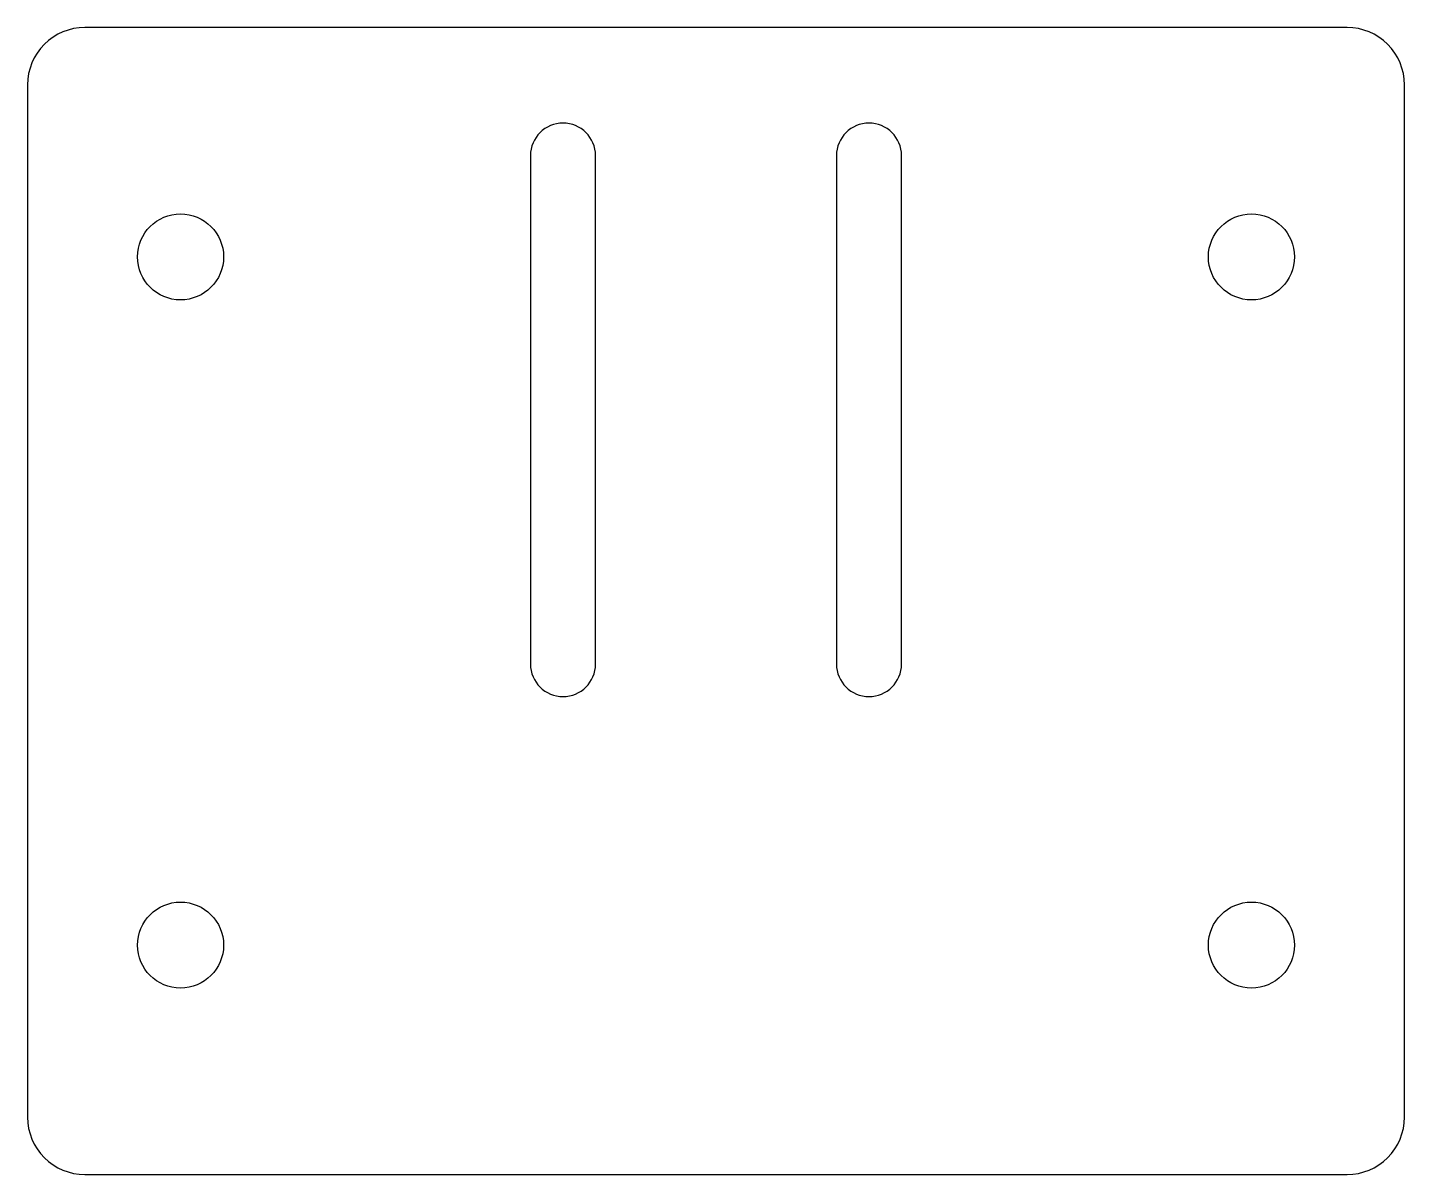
# Model space of a CAD drawing. Header units: millimetres. Extents: x -36 to 36, y -30 to 30.
import ezdxf

# ---------------------------------------------------------------- set-up
doc = ezdxf.new("R2010")
doc.units = ezdxf.units.MM

msp = doc.modelspace()

# ---------------------------------------------------------------- linework, layer by layer
for points in [[(-33, -30), (33, -30, 0.414214), (36, -27), (36, 27, 0.414214), (33, 30), (-33, 30, 0.414214), (-36, 27), (-36, -27, 0.414214)], [(-6.3, -3.3), (-6.3, 23.3, 1), (-9.7, 23.3), (-9.7, -3.3, 1)], [(9.7, -3.3), (9.7, 23.3, 1), (6.3, 23.3), (6.3, -3.3, 1)]]:
    msp.add_lwpolyline(points, format="xyb", close=True)
for centre in [(-28, 18), (28, 18), (-28, -18), (28, -18)]:
    msp.add_circle(centre, 2.25)

doc.saveas('drawing.dxf')
